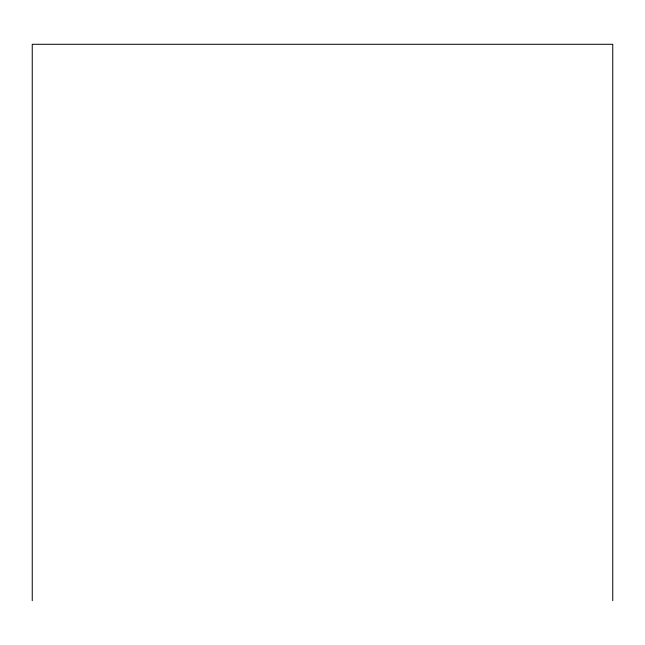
<?xml version="1.0" encoding="UTF-8"?>
<svg xmlns="http://www.w3.org/2000/svg" width="645" height="645" viewBox="0 0 645 645"><rect width="100%" height="100%" fill="white"/><g stroke="black" fill="none" stroke-linecap="round" stroke-linejoin="round"><path stroke-width="0.97" d="M612.75 600.713L612.75 44.287L32.25 44.287L32.25 600.713"/></g></svg>
